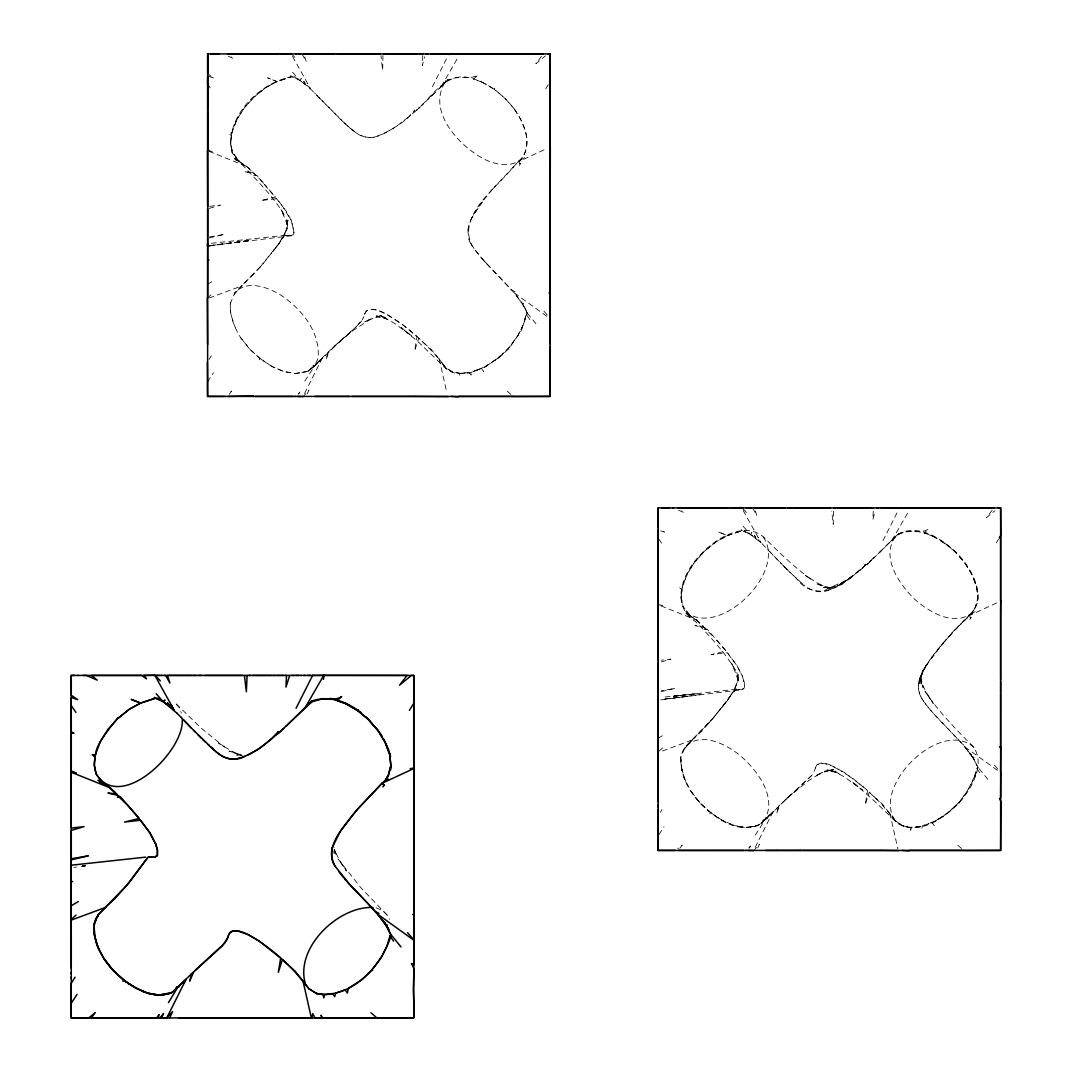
<?xml version="1.0" encoding="UTF-8"?>
<svg xmlns="http://www.w3.org/2000/svg" width="1072" height="1072" viewBox="0 0 1072 1072"><rect width="100%" height="100%" fill="white"/><g stroke="black" fill="none" stroke-linecap="round" stroke-linejoin="round"><path stroke-width="0.75" stroke-dasharray="5 3.75" d="M382.945 55.556L382.677 70.27L380.949 55.556M833.48 511.197L833.252 524.288L831.711 511.197M260.268 266.915L279.497 242.862L262.278 264.744L234.741 292.924L230.279 303.698L230.601 313.6L235.21 327.456M422.77 55.583L422.301 65.58L424.579 56.829M873.251 511.264L872.863 519.585L875.141 510.848M687.728 696.331L663.045 699.306L741.811 689.805L744.29 688.05L744.544 685.866L742.641 676.646L744.343 682.596L744.29 688.05L741.811 689.805L736.518 689.216L734.628 689.953L725.69 702.776L711.285 720.036L685.343 746.876L682.556 751.338L680.841 756.604L680.492 762.674L683.601 776.986A56.937 32.87 45 0 0 698.676 801.668C713.389 817.078 736.437 834.23 758.668 825.212C771.974 814.479 782.935 801.012 796.335 790.305L790.52 795.236M486.822 263.792L514.413 293.018L522.546 304.26L527.29 313.091L521.582 330.029L509.91 347.315L502.286 355.033L485.603 366.825L469.75 372.989L456.444 373.686L451.017 371.917L446.421 368.996L418.884 342.504L401.33 327.63L412.184 336.313L393.906 322.967L380.855 315.878L388.493 319.577L376.379 315.905L385.558 317.339L374.061 317.205L383.133 315.356L377.103 316.722L364.802 321.774L371.756 318.304L352.849 330.658L331.771 348.628L338.953 342.035M224.973 243.8L212.47 245.3L291.236 235.8L293.728 234.031L293.942 232.249L291.383 220.819L281.373 204.417L259.719 179.011L247.083 166.683L239.686 161.591L232.637 152.747L230.48 143.367L232.155 131.521L236.765 119.823L244.269 107.937L254.6 96.493L244.282 107.91L236.765 119.823M690.328 615.65L683.199 606.752L681.042 597.372L682.529 586.022L687.34 573.828L694.817 561.916L705.162 550.499L694.857 561.916L687.34 573.828M681.792 591.69L682.033 589.747L679.058 587.228L682.408 587L687.112 574.404M921.692 674.502L919.146 683.547L923.206 668.781L921.692 674.502L921.049 685.839L920.66 676.311L923.193 687.862L920.031 679.313L925.833 691.668L933.323 703.527L924.948 691.44C937.571 709.945 953.008 726.293 968.713 742.186C988.21 758.159 973.51 786.151 960.472 801.32C945.437 817.293 918.999 837.004 896.996 823.015C882.578 808.556 867.824 794.432 851.892 781.635L862.759 790.319L844.481 776.986L831.416 769.884L839.068 773.582L826.941 769.91L836.12 771.344L824.623 771.21L833.694 769.361L827.664 770.728L815.377 775.793L822.331 772.309L809.427 780.121L791.699 794.205M408.11 117.304L395.648 126.992L385.907 132.432C396.493 126.657 407.829 119.863 414.663 110.001L414.422 111.984L417.557 109.357L416.579 110.295C432.244 96.467 446.649 70.524 471.198 78.256C488.028 82.973 502.5 94.014 513.193 107.656C525.695 123.816 535.223 149.678 515.82 164.123C499.257 186.166 456.029 214.4 472.243 246.037M230.48 143.367L231.083 138.61M681.042 597.372L681.779 591.744M734.615 690.02L736.451 689.202L740.229 689.711M467.941 229.89L468.477 238.426L469.871 241.937M231.096 138.569L231.458 135.742L228.483 133.209L231.847 132.995L236.537 120.399M467.955 229.877C469.63 218.514 476.986 209.201 483.619 200.183M974.408 776.61L967.775 790.613L959.078 802.298L948.211 812.442L936.084 820.482L928.808 823.591L931.93 822.278L934.248 825.628L935.213 820.83C956.613 810.03 970.763 789.809 978.133 767.431M328.193 352.045L325.982 359.616L329.251 351.04M778.754 806.05L776.543 813.635L779.813 805.059M423.534 342.692L431.44 349.66L439.614 359.643C425.544 343.496 409.651 328.421 391.374 317.084C383.749 312.3 366.57 302.358 363.716 316.923M683.172 751.834L685.37 746.849L713.51 718.012L733.06 692.231M234.219 294.478L239.364 288.381M684.78 748.497L689.939 742.4M919.186 680.117C929.933 652.111 954.294 632.105 973.684 610.223M974.448 776.45L976.793 768.49M919.24 679.943C916.975 687.929 919.428 696.385 924.654 702.683M895.803 821.192L903.455 826.11L895.763 821.152L880.688 803.035L864.662 787.933L844.749 772.738L828.817 764.363L820.924 762.996L816.891 764.832L814.104 771.384M976.766 768.57L980.451 773.622M920.875 677.464L926.235 665.377L922.175 672.198C929.21 659.347 938.858 648.265 948.318 637.183C957.792 623.958 976.069 615.623 978.28 598.364C978.28 580.287 967.641 564.14 955.474 551.584C941.095 538.586 920.138 524.664 900.252 532.945C888.42 542.472 878.477 554.184 867.141 564.301L871.764 559.932L853.191 575.289L839.523 584.629L853.031 576.267L839.523 584.629M363.529 317.379L363.823 316.682M304.582 393.491L322.417 357.726L320.997 359.133L320.059 361.344L321.399 358.731L320.541 360.956L322.417 357.726L331.382 349.003M361.733 320.876L356.4 326.652L362.403 319.496M364.802 313.908L366.316 310.826L369.612 309.138L377.424 310.156L385.799 313.882L402.402 324.468L417.008 336.595L414.663 350.825L418.71 338.176L423.507 342.665M815.363 767.914L816.891 764.832L820.187 763.157L827.999 764.162L836.374 767.887L852.977 778.486L867.57 790.613L865.225 804.831L869.271 792.181L874.082 796.684M307.208 393.88L308.937 390.074L303.269 396.586M757.77 847.898L759.512 844.079L753.83 850.605M863.858 566.954L865.225 564.006L864.997 566.003L865.881 565.239M768.825 815.846L766.828 818.539L781.944 803.008M529.876 319.603L526.258 314.391L523.19 324.923L517.696 336.032L508.517 348.293L501.776 354.644L508.517 348.293L517.2 336.595L523.19 324.923L526.258 314.391L527.558 313.426M277.983 245.019L283.986 236.202L286.331 230.065L280.355 241.321L274.405 249.682M760.932 823.269L771.572 813.139L770.634 815.363L772.068 812.643L771.103 814.961L772.992 811.745L755.144 847.496M230.467 302.224C229.127 314.793 234.165 327.228 240.731 337.747L249.655 349.083L260.402 358.906L272.087 366.584L284.308 371.77L272.221 366.624M681.886 769.951L680.841 756.604L682.824 752.544M316.106 363.944L315.315 365.311L316.655 363.395M766.44 818.204L765.89 819.33L766.842 817.856M438.689 88.963L444.666 83.294L445.965 80.695L441.744 86.242L421.778 105.284M363.328 317.687L362.242 319.804M432.391 86.765L447.975 55.878M882.953 540.77L898.537 509.883M514.413 109.076L504.966 98.182L494.259 89.271L494.768 88.266M898.604 534.312C908.533 529.541 920.647 530.774 930.576 535.424C940.881 537.93 969.879 564.555 944.821 543.29L945.343 542.271M253.381 274.325L241.414 286.077M708.043 723.922L701.838 731.131L691.989 740.082M889.264 542.968L898.684 533.333L878.236 553.782M259.196 359.87L259.973 358.463L249.655 349.083M709.771 813.876L710.548 812.469L700.217 803.102L691.306 791.752L684.807 779.652L681.779 769.629M316.816 363.301L316.267 364.52L320.943 359.2L310.357 369.264M730.139 696.532L727.58 700.297M441.369 86.323L458.749 56.133M891.931 540.328L909.324 510.138M298.632 394.215L299.905 392.017L297.936 394.215M749.207 848.233L750.48 846.022L748.511 848.233M730.166 696.358L736.906 684.07L734.012 691.654L737.724 679.836L738.487 674.007L737.67 683.199L736.732 672.064L738.782 680.841L731.627 663.421L735.472 670.214C724.659 652.084 710.173 636.54 695.487 621.532C671.407 606.484 681.269 576.749 696.519 559.115C711.862 540.435 746.058 516.865 766.855 540.234C780.845 554.237 795.357 567.812 811.343 579.537L805.42 575.53L818.057 583.342L831.282 589.359L815.859 583.557L828.053 587.322L834.137 587.938L823.564 587.63L835.798 586.357M472.645 216.437L471.6 218.179L482.346 201.925M975.091 582.873C971.299 570.92 963.634 560.683 955.018 551.772L964.974 563.081L972.09 574.954L976.659 587.014L977.744 598.189L975.332 607.489L973.121 611.174L973.952 609.767M974.22 609.325C978.736 600.642 978.388 592.159 975.105 582.913M304.77 381.123L315.865 364.185M755.345 835.128L765.354 819.289M925.069 667.374C919.052 676.177 915.488 688.613 921.746 698.22M874.162 557.574L872.702 558.941L884.909 547.283M208.973 359.549L211.385 355.663M660.339 812.268L661.947 809.668M545.702 88.869L548.315 84.648M743.311 688.639L742.588 689.216M996.263 542.874L998.555 539.189M733.342 691.869L734.561 690.221M522.721 304.113C526.017 303.108 519.022 302.693 521.3 301.996L514.413 293.018L515.217 291.812L511.639 289.909L484.772 261.715L474.936 249.83M987.875 779.411L977.865 767.096L973.108 758.266L964.988 747.023L965.778 745.817L962.2 743.928L930.563 710.28M207.486 381.9L213.449 372.801M658.905 834.606L664.01 826.807M925.9 666.02L942.824 643.535M444.719 82.758C427.849 111.086 457.489 143.916 481.328 157.557C493.817 165.021 516.543 170.046 524.436 154.02C527.813 146.073 527.719 136.868 524.543 128.908M526.473 314.176C529.26 313.104 521.796 305.332 525.2 308.012L522.546 304.26L524.543 306.364M527.263 313.131L537.313 325.406M895.294 536.764C880.728 557.574 899.086 583.744 914.121 598.766C929.009 612.166 956.519 628.688 973.912 610.785M766.976 817.655L765.542 819.102M788.818 796.63L782.332 802.647L812.308 774.895M519.237 165.463L520.577 163.48M969.812 619.469L971.138 617.485M812.281 774.922L793.28 792.891M301.795 372.587C310.371 372.265 316.789 364.761 318.21 356.547C319.644 331.02 301.165 308.642 280.931 295.242C267.745 287.082 247.069 279.336 234.741 292.911M763.291 821.755C779.116 798.613 757.274 769.924 739.412 754.889C725.114 743.821 700.753 731.198 685.343 746.876M229.247 394.268L231.659 391.025L228.349 393.732M679.822 848.274L682.221 845.044L677.826 848.635M483.834 199.915L492.262 189.53M541.521 56.36L535.866 63.677L545.38 55.878M992.096 510.366L986.441 517.682L994.762 510.862M281.119 239.753C286.304 234.795 286.921 226.768 287.912 219.988L287.095 229.194L286.157 218.045L288.221 226.835L281.052 209.415L284.897 216.196C271.243 191.848 249.039 174.026 231.874 152.639C224.316 117.143 258.861 83.187 291.798 76.648C302.88 80.614 311.215 89.485 319.255 97.753M727.111 700.967L724.967 703.701M943.213 643.079L955.809 629.036M492.37 189.396L518.017 161.952L546.09 148.887M434.348 93.277L427.956 99.455M260.228 266.941L253.555 274.151M976.954 768.289L977.878 767.07L973.108 758.266L975.105 760.37M708.632 723.292L724.846 703.848M274.271 249.843L272.891 251.478M956.01 628.822L966.381 618.142M312.716 367.736L341.043 340.28L339.234 341.794M764.805 819.839L767.217 817.413M291.798 76.648L290.606 75.817L291.383 76.809L277.032 81.552L267.544 77.867L276.951 81.593L265.977 87.448L254.453 96.761L265.36 87.944L276.978 81.566L291.798 76.648L295.296 78.189L293.822 76.608L299.222 79.904L301.339 78.497L299.999 80.44L301.379 81.552M751.941 535.558L744.397 530.613L745.857 532.194L742.36 530.653L727.593 535.558L718.119 531.886L727.513 535.598L715.922 541.95L705.014 550.767L716.217 541.722L727.553 535.571L742.36 530.653L749.797 533.91L751.914 532.503L750.574 534.513L761.12 542.807L781.903 564.234M996.665 602.906L968.592 615.958L966.421 618.102M870.585 561.004L869.285 562.251M768.972 815.725L770.044 814.64M420.706 106.316L421.417 105.632M342.718 338.886L356.453 326.585L339.958 341.231M871.281 560.321L871.978 559.651M786.111 799.029L785.294 799.819M239.619 288.154L241.843 286.05M973.349 758.065C976.471 757.274 969.745 756.484 971.862 756.001L970.549 754.608M690.18 742.159L692.418 740.055M422.14 104.935L423.051 104.091M482.159 82.155L473.556 79.087L478.018 75.027C468.169 81.244 453.322 73.003 444.666 83.294M897.76 535.062C906.818 527.987 919.521 534.995 928.58 529.045L924.118 533.106L932.72 536.161M445.724 82.356L448.109 79.315L447.185 81.057L448.887 79.556M207.271 298.083L212.47 293.554M658.878 751.191L663.032 747.559M308.079 371.086L313.051 366.946L312.22 366.704L313.185 365.19L313.815 366.262M308.361 371.006L309.352 370.135M759.927 824.154C738.514 833.895 715.118 818.043 700.217 803.102M791.618 794.285L789.796 795.813M858.672 571.309L849.815 578.277M409.022 116.513L410.938 114.905M859.597 570.518L868.173 563.323M868.079 563.403L866.792 564.475M416.217 110.47L411.648 114.329M863.134 567.557L862.21 568.334M417.504 109.398L416.244 110.456M291.236 235.8L293.728 234.031L293.969 231.86L291.343 220.363L286.465 211.559L276.844 198.722L260.911 200.518L275.45 197.007L264.476 184.263M861.03 569.312L852.119 576.589M851.731 576.897C834.927 591.932 810.861 598.94 795.813 577.741M849.426 578.545L840.662 584.213M524.503 157.571L518.017 161.952M975.078 611.576L968.592 615.958M286.278 235.304C281.601 236.47 287.551 234.567 289.48 235.693M207.526 284.281L214.574 280.087M658.087 738.286L665.149 734.092M841.024 583.999L836.294 586.518M378.711 135.943L372.011 137.739L365.311 136.988L372.011 137.739L382.851 134.121M384.406 133.263L385.813 132.472L382.677 134.228M834.284 587.657L834.967 587.268M846.344 580.421L825.695 589.52L842.096 584.387M478.3 369.559L485.509 366.477L498.292 358.075L484.651 366.825L483.673 371.609L481.355 368.272L473.074 371.689L461.59 373.579L452.21 371.837L445.228 367.173L439.319 359.16L446.421 368.996M829.286 589.948C820.951 593.754 810.727 591.087 803.973 585.017M831.765 588.85L829.942 589.654M209.027 298.056L242.071 285.835M662.496 751.003L692.633 739.841M478.233 369.585L472.028 371.689L471.01 375.16L469.322 372.346L460.893 373.297L460.183 376.366L459.258 373.123C452.451 373.123 446.649 369.036 442.093 363.596M308.053 371.1L294.961 373.538L284.174 371.569L295.658 373.632L302.157 372.507M209.187 208.397L220.39 205.114L209.187 206.373M661.357 661.933L670.965 659.119L661.357 660.205M753.026 826.458L746.219 827.651L739.64 826.472M209.134 237.93L224.651 234.326L209.134 236.992M661.25 691.587L675.213 688.345L661.25 690.743M752.892 826.485C756.457 826.726 763.586 823.001 762.782 820.71L763.76 819.196L764.376 820.268M208.879 246.064L250.392 240.316L209.161 245.796M660.741 699.895L700.673 694.509M73.847 867.395L76.447 867.034M81.137 866.364L85.814 865.707L82.504 866.109M253.729 175.687L256.744 175.272L264.369 184.156M704.291 629.706L707.319 629.291L724.592 649.19L736.799 665.457L742.668 676.754L737.027 665.565L727.419 652.727L711.486 654.536L726.025 651.012L715.011 638.242M209.187 245.877L250.098 240.49M82.41 866.136L85.599 865.707L82.397 866.055M85.599 865.694L82.316 866.109L85.412 865.694M285.943 235.21L208.906 243.558M736.518 689.216L673.926 696.197L696.894 693.731M673.926 696.197L697.162 693.651M673.672 696.184L684.954 695.031L662.121 697.309M241.187 755.023L236.671 755.13L241.2 755.264M286.479 235.331L290.633 235.76M739.908 826.499L734.307 825.494L722.796 820.643M207.378 150.509L212.578 151.541L208.826 149.986M657.94 604.514L663.139 605.546L660.647 604.514M696.09 619.978L714.944 638.162M241.16 754.822L228.966 751.057L241.307 755.693M208.852 76.367L213.958 78.135L208.852 74.598M660.7 530.828L664.519 532.141L660.7 529.501M239.833 161.698L235.894 160.291L246.493 166.187L253.059 172.458L244.309 171.56L254.64 173.945L256.101 175.366M692.324 617.016L686.455 614.296L697.416 620.5L703.621 626.463L694.884 625.566L705.202 627.951L706.676 629.371M319.684 98.195L342.263 121.069M752.102 535.678L757.154 539.672L754.273 535.317L760.611 542.405L758.266 537.662M208.96 151.299L246.841 166.495M660.915 605.854L697.416 620.5M244.389 756.859L231.163 750.842L218.527 743.03L224.45 747.037L200.973 727.928L174.91 702.669L178.957 707.279L181.329 713.001M228.202 56.253L233.575 58.598L231.244 56.722M678.764 510.272L684.137 512.604L681.805 510.741M376.178 907.81L382.516 910.584L387.139 915.059L389.417 919.347M966.837 749.609C958.663 737.965 936.687 719.352 924.453 702.401M482.239 82.196L494.232 89.311M932.814 536.214L944.807 543.33M346.993 125.29L351.147 129.082M799.323 580.903L801.722 583.101M722.528 820.509L710.548 812.469M271.953 366.49L259.973 358.463M693.142 617.593L694.495 618.517M695.701 619.335L696.907 620.165M690.395 615.703L684.887 612.769L688.465 613.64L683.507 607.154M514.413 293.018L547.805 316.99M964.988 747.023L998.367 771.009M966.957 749.77L968.056 751.164M968.096 751.351L972.317 755.72L969.745 753.536L971.46 755.358M353.023 130.704L359.562 135.166L365.311 136.988L358.946 134.791L348.748 126.898M803.089 584.334L802.124 583.476M520.402 163.735L519.089 162.73L520.282 163.909M970.977 617.74L969.664 616.735L970.857 617.928M352.661 130.422L351.562 129.471M301.473 81.646L306.579 85.666L303.711 81.311L310.049 88.4L307.704 83.656M786.955 569.487L796.375 578.197M508.195 348.494L508.892 349.057M958.77 802.499L959.453 803.062M520.885 301.353L519.773 300.321M507.27 391.253L510.929 394.416M957.832 845.259L961.504 848.421M235.063 157.664L239.686 161.591L234.312 158.75L237.89 159.634L232.946 153.135M685.624 611.683C719.861 639.662 790.265 569.339 761.803 535.169M874.109 796.71L882.001 803.665L895.763 821.152M348.186 126.375L343.509 122.208M344.326 122.958L320.046 98.57M793.454 575.651L780.483 562.773M344.46 123.066L345.881 124.258M797.555 579.295L798.988 580.609M974.033 747.559C940.693 716.82 868.173 788.764 896.996 823.015M786.861 569.393L784.597 566.981M387.139 915.059L361.143 888.058L338.055 858.94L346.43 871.027L338.94 859.168L334.196 849.292M485.147 262.104L486.313 263.27M784.811 567.209L782.332 564.689M769.83 551.772L780.161 562.438M484.959 261.903L480.939 257.441M318.826 97.324L319.858 98.383M768.517 550.432L767.833 549.735M315.49 93.867L314.471 92.822M317.821 96.292L316.722 95.153M524.972 308.709L525.87 309.674L524.878 308.535M743.017 508.811L747.224 513.408M291.396 53.654L296.663 59.389M994.454 765.18L998.689 770.018M543.893 311.161L548.114 316.012M743.124 526.245L749.797 533.91M292.562 72.239L299.222 79.904M475.191 250.124L480.698 257.159M925.511 703.835L930.081 709.691M471.251 244.362L474.909 249.803M691.36 791.833L699.909 802.7M249.347 348.695L240.731 337.747M923.34 700.807L923.85 701.544M658.798 539.028L662.831 544.911M207.419 83.83L212.269 90.906M471.211 244.282L469.884 241.977M514.466 109.17L521.528 120.935L524.53 128.868M752.557 507.927L756.765 515.485L755.304 510.955M743.137 510.406L761.12 542.807M301.996 53.922L306.203 61.466L304.743 56.937M292.562 56.401L310.558 88.802M921.826 698.368L922.55 699.694M685.785 781.475L681.176 767.606L680.841 756.604M334.196 849.667L336.3 855.362L334.611 849.573M681.243 598.216L683.199 606.752M232.637 152.747L230.681 144.211M889.787 812.978L897.88 848.836M439.212 358.973L446.595 391.642M334.022 850.163L334.156 853.339L334.142 847.697M911.455 827.316L910.744 830.385L909.82 827.128L903.2 825.936C911.709 828.535 920.861 827.142 928.861 823.564L922.59 825.695L921.585 829.179L919.883 826.365L911.455 827.316M420.01 106.986L418.723 108.245L420.01 106.986M499.096 357.03L497.85 358.236L501.87 354.564L499.096 357.03M742.092 530.761L741.167 529.836L741.945 530.814"/><path stroke-width="1.5" d="M71.261 978.428L71.261 976.914M71.261 973.899L71.261 972.331M71.261 968.177L71.261 967.145M71.261 930.161L70.953 919.602L76.139 915.059M71.261 930.603L71.261 966.127M71.261 867.596L71.261 859.798L88.319 855.845L71.261 858.766L71.261 830.385L84.072 826.619L71.261 828.066L71.047 772.014L76.246 773.046L71.261 770.982L71.261 732.926L73.955 733.328L71.261 731.761L71.261 705.577M207.579 297.815L207.579 238.292M413.738 768.048L413.738 703.339M550.07 146.542L550.07 81.834M658.154 814.171L658.154 812.536M658.154 811.732L658.154 809.414M658.154 807.149L658.154 804.831M658.154 801.963L658.154 799.645M658.154 700.096L658.154 692.298M1000.632 600.548L1000.632 535.839M658.154 713.818L658.168 698.287M1000.632 742.159L1000.632 747.171M1000.632 741.007L1000.645 693.249M71.261 867.288L71.248 865.935L71.261 881.318M207.579 110.242L207.579 84.072M207.579 246.091L207.579 243.84M658.154 564.261L658.154 538.077M207.579 73.727L207.579 53.922L550.07 53.922L550.07 396.426L547.832 396.426M658.154 527.732L658.154 507.927L1000.632 507.927L1000.632 850.431L963.942 850.525M1000.632 610.477L1000.873 600.508M1000.632 692.097L1000.645 681.095M207.579 206.561L207.378 150.509M658.154 660.566L657.94 604.514M410.187 768.664L413.98 768.008L413.738 914.671M413.738 939.755L413.926 914.697L412.599 914.563M550.07 318.237L550.244 293.179L548.918 293.045M1000.632 772.255L1000.819 747.197L999.493 747.063M71.261 905.746L71.127 881.291L72.708 881.64M658.154 738.246L658.02 713.791M1000.632 679.393L1000.632 610.638M658.154 598.404L658.154 565.426M71.248 866.297L71.261 865.828M207.579 244.041L207.579 245.89M407.561 932.68L413.913 939.943L413.738 965.376L411.527 963.487L414.02 968.994L413.296 989.912L414.154 1010.963L413.738 1017.931L405.859 1017.931M658.154 597.01L658.154 603.482M658.154 699.239L658.168 698.488M207.579 237.26L207.579 208.866M658.154 691.266L658.154 662.885M286.519 675.427L285.969 687.085L289.708 675.427M93.679 928.66L95.663 918.838L98.423 914.429L126.617 885.512L147.735 857.453L149.557 856.702L154.917 857.305L157.396 855.55L157.45 850.096L155.762 844.2L157.45 850.096L157.396 855.55L153.658 857.225M182.253 719.486C184.598 750.842 121.082 812.938 96.306 774.252C93.626 767.163 94.202 759.726 96.024 752.544C96.078 739.894 136.533 697.55 107.964 729.416M94.148 764.872L95.14 757.247L92.165 754.728L95.515 754.5L100.219 741.904M147.722 857.52L149.557 856.702L152.988 857.198M390.597 770.004L391.387 765.864M323.409 679.393L324.267 675.347L407.079 675.427L399.548 685.182L411.434 675.427L413.738 675.427L413.738 1017.931L71.261 1017.931L71.154 1003.405L77.117 994.32M207.419 83.83L207.579 75.924M657.994 537.849L658.154 529.943M306.659 986.066C292.817 967.453 274.941 951.373 255.364 938.791C247.9 934.181 230.668 923.796 227.599 937.933M227.894 937.089L227.398 938.429M658.154 700.271L658.154 699.507M97.284 917.243L98.463 914.376L105.525 907.555M97.887 915.997L98.423 914.443M195.01 731.747L177.148 713.295M332.293 847.617L340.105 831.725L356.668 810.164L352.018 815.765M332.347 847.443C330.766 853.969 331.462 861.205 335.442 866.792M193.885 971.634L189.65 981.135L191.861 973.55L172.029 992.511L167.594 994.307M193.094 972.398L222.199 946.067L227.492 938.188M168.451 1002.628L177.483 987.768L184.665 980.639L183.741 982.863L185.175 980.143L184.21 982.461L186.099 979.245L166.79 1017.931L161.041 1017.931L163.587 1013.522C162.046 1016.43 156.485 1021.134 159.031 1014.447L156.793 1017.931L91.321 1017.931L95.328 1012.544L88.735 1017.931L71.301 1017.931M550.311 146.502L550.07 293.165M228.47 935.414L229.998 932.332L232.302 931.099L237.89 930.992L248.342 934.811L259.277 941.069L280.676 958.113L278.331 972.331L282.378 959.681L295.108 971.165L308.883 988.679L316.562 993.61L308.91 988.692M169.711 1017.931L172.619 1011.579L166.79 1017.931M208.129 744.584C215.284 751.164 223.056 759.204 233.495 759.257C251.062 756.752 266.955 744.115 278.331 731.506L278.104 733.503L313.359 700.458M371.93 970.053L361.961 979.594L348.32 988.33L347.355 993.128L345.037 989.778L335.697 993.195L334.692 996.679L332.99 993.865L324.561 994.816L323.851 997.885L322.927 994.628L316.307 993.436C351.763 999.64 381.9 965.792 391.24 934.931M94.135 923.729L94.282 935.106L97.217 944.861M95.596 920.741L93.947 924.104L94.993 937.451M96.359 919.16L96.024 919.843M94.631 922.711L97.659 916.48M179.547 985.704L178.997 986.83L179.788 985.463M225.844 941.484L227.21 938.884M296.06 708.27L312.635 675.427L324.267 675.347M899.529 507.927L899.22 508.543L899.194 507.739L993.972 507.927M357.914 710.83L345.827 703.661L357.579 710.495L368.312 719.433L357.927 710.79L358.45 709.771M393.558 941.122L389.927 935.91L386.871 946.362L381.364 957.551L371.877 969.999L372.56 970.562M147.668 857.721L129.9 881.666L114.945 898.631L105.096 907.582M310.867 702.562L311.791 700.833L287.832 724.565M122.878 981.376L123.655 979.969L113.324 970.602L104.413 959.252L97.914 947.152L94.885 937.129M388.546 775.525L387.019 778.285L356.735 810.07L381.699 783.458L413.738 768.557M305.038 707.828L323.704 675.427M672.975 507.927L673.39 507.927M100.446 741.328L107.924 729.416M75.053 977.168L71.033 983.654L71.261 1003.258M409.37 710.374L413.939 703.018L413.738 675.427L71.261 675.427L71.261 1017.931M999.318 537.97L1000.833 535.518L1000.632 507.927L998.327 507.927M400.982 946.911L390.972 934.596L386.215 925.766L378.094 914.523L378.885 913.331L375.307 911.428L350.611 885.432M225.388 942.422L195.05 970.508M382.918 786.969L384.245 784.999M390.744 934.931L387.635 928.352L388.881 929.531L386.215 925.766L388.211 927.87M390.677 935.025L390.061 935.789M291.396 53.654L280.181 53.922M82.598 675.427L86.376 675.427L97.244 680.104L91.401 675.427L141.611 675.427L146.489 678.817L143.849 675.427L155.078 675.172L160.331 680.908M741.971 507.659L730.742 507.927M351.978 815.805C341.553 829.514 324.535 847.657 334.893 865.801M550.231 318.438L550.07 343.871M1000.806 772.443L1000.632 797.876M165.048 703.058L157.49 698.113L158.964 699.694L154.274 697.336L155.051 698.314L140.7 703.058L131.226 699.386L140.62 703.098L129.645 708.967L118.121 718.267L129.029 709.45L140.66 703.071L155.467 698.153L162.904 701.41L165.021 700.003L163.681 702.013L177.362 713.523M283.691 728.504L282.392 729.751M386.456 925.578C389.525 924.587 382.959 924.319 384.969 923.501L383.655 922.108M190.575 974.783L192.92 972.559M285.809 726.441L286.72 725.597M311.711 701.812L323.556 698.596L334.343 699.56L345.908 703.714L337.224 700.606L341.687 696.545C332.923 702.281 322.109 696.318 312.555 701.061M165.477 994.106C169.336 994.186 176.143 990.943 175.888 988.21L176.867 986.696L177.483 987.768M271.779 738.809L259.317 748.511L249.575 753.951M272.703 738.018L274.137 736.812M276.241 735.057L275.316 735.834M276.965 734.454L281.279 730.823M388.185 779.076L381.699 783.458M295.952 675.427L296.689 675.427M367.629 903.08L379.944 917.109M78.256 901.592L71.194 905.786L71.261 919.32M249.401 754.018L248.074 754.768M253.434 395.997L227.653 396.426M244.872 756.35C236.095 761.455 224.517 759.324 217.08 752.517M71.261 920.111L105.739 907.341M191.084 727.848L183.54 719.888M172.029 992.511L158.629 995.057L147.413 992.994L135.836 988.116L147.976 993.275L159.326 995.151L165.825 994.025M377.947 53.922L342.852 53.922M828.509 507.927L793.427 507.927M513.367 396.519L547.685 396.426M460.598 53.828L448.632 53.734L448.659 54.538M117.397 797.206L120.426 796.791L137.698 816.69L149.906 832.957L155.775 844.254L150.134 833.065L140.526 820.227L124.593 822.036L139.132 818.512L128.117 805.742M881.546 850.431L898.765 850.605M161.336 995.406L164.579 995.03M145.564 857.144L71.261 865.211M214.212 1017.944L184.317 1017.931M191.486 675.427L167.446 675.427L169.872 682.985L165.664 675.427L164.23 675.427M458.642 396.426L513.26 396.426M909.203 850.431L963.835 850.431M451.339 396.426L458.307 396.895M901.914 850.431L908.882 850.9M277.943 53.922L227.733 53.922M728.504 507.927L678.295 507.927M715.158 850.431L743.687 850.431M295.979 396.426L294.72 396.426M746.541 850.431L745.295 850.431M255.163 396.426L293.125 396.426M351.911 396.426L415.025 396.426M801.963 850.431L881.465 850.431M376.942 1017.931L325.124 1018.199L322.31 1017.931L321.051 1015.184L321.989 1018.4L315.021 1017.931L312.756 1013.589L311.872 1018.105L215.11 1017.931M797.019 850.431L777.267 850.431M405.31 1017.931L377.049 1018.025L370.939 1012.759M304.796 53.922L303.765 53.922M678.214 850.431L714.716 850.444M460.571 53.922L543.41 53.922M415.253 396.426L448.203 396.6M349.539 396.426L315.007 396.426M765.569 850.431L777.12 850.431M800.101 850.431L800.784 850.431M183.687 1017.931L178.568 1017.904M208.008 53.922L207.579 396.426L550.07 396.426L550.07 346.698M211.05 53.922L213.931 53.922M214.722 53.922L218.929 53.922M295.818 53.922L296.529 53.922M298.552 53.922L300.562 53.922M328.675 53.922L304.475 53.922M334.598 53.922L329.533 53.922M337.09 53.922L341.043 53.922M378.885 53.922L379.836 53.922M383.441 53.922L385.009 53.922M387.099 53.922L388.667 53.922M420.077 53.922L421.484 53.922M422.167 53.922L422.85 53.922M426.04 53.922L427.956 53.922M430.73 53.922L433.396 53.922M439.801 53.922L433.785 53.922M443.808 53.922L441.021 53.922M448.632 53.922L445.001 53.922M661.625 507.927L664.506 507.927M665.297 507.927L669.491 507.927M742.213 507.927L743.311 507.927M746.393 507.927L747.76 507.927M749.114 507.927L751.137 507.927M779.237 507.927L754.34 507.927M785.16 507.927L780.094 507.927M787.665 507.927L791.605 507.927M829.46 507.927L830.398 507.927M834.003 507.927L835.57 507.927M837.661 507.927L839.229 507.927M868.709 507.927L839.805 507.927M870.638 507.927L872.045 507.927M872.729 507.927L873.412 507.927M876.601 507.927L878.517 507.927M881.291 507.927L883.971 507.927M890.376 507.927L884.36 507.927M894.383 507.927L891.596 507.927M899.207 507.927L895.576 507.927M196.484 675.427L192.344 675.427M271.497 675.427L267.223 675.427M275.196 675.427L272.73 675.427M74.732 675.427L71.261 675.427L71.261 695.232L77.626 699.641L71.261 697.443L71.1 705.349L75.938 712.424M77.613 675.427L78.39 675.427M156.418 675.427L157.53 675.427M158.16 675.427L159.5 675.427M160.867 675.427L162.22 675.427M198.266 675.427L200.772 675.427M204.712 675.427L242.567 675.427M247.109 675.427L246.359 691.788L244.429 675.427M248.677 675.427L250.768 675.427M252.335 675.427L266.62 675.427M281.815 675.427L283.745 675.427M285.152 675.427L285.835 675.427M291.624 675.427L294.398 675.427M297.078 675.427L299.075 675.427M303.483 675.427L305.493 675.427M307.49 675.427L310.491 675.427M658.047 835.905L658.154 850.431L1000.632 850.431L1000.913 801.494L999.533 798.345M547.752 53.922L550.07 53.922L550.271 81.499M201.496 675.427L202.193 675.427M276.415 675.427L281.293 675.427M300.696 675.427L301.487 675.427M207.633 396.426L225.053 396.426M800.235 850.431L797.233 850.431M658.195 850.431L675.628 850.431M297.359 396.426L303.269 396.586M747.934 850.431L753.83 850.605M389.243 53.922L417.611 53.922M373.069 907.448C337.76 906.028 293.728 948.8 305.775 985.101M153.845 994.843L158.254 995.406M330.377 698.301L343.509 702.16M207.445 259.786L209.027 260.121M109.197 787.478L128.05 805.662M146.006 992.806L150.777 994.2M165.209 703.178L170.26 707.172L167.379 702.817L173.718 709.905L171.373 705.162M71.261 772.255L110.523 788L116.727 793.963L107.977 793.066L118.309 795.451L119.783 796.871M144.412 992.35L127.608 983.332M344.996 702.723L352.085 706.515M312.635 675.427L312.327 676.043M113.324 970.602L124.071 980.424L135.769 988.089M135.635 988.009L123.655 979.969M105.431 784.516L99.562 781.796L103.502 783.203L110.523 788M106.249 785.093L110.014 787.665M353.492 707.265L361.318 712.773M380.064 917.27L380.975 918.557M378.094 914.523L413.738 940.131M381.203 918.851L385.424 923.22L382.851 921.036L384.567 922.858M216.33 751.928L215.231 750.976M384.084 785.24L382.771 784.235L383.964 785.428M126.429 982.394L111.783 969.168A56.937 32.87 45 0 1 96.708 944.486L93.773 931.555M209.415 745.643L193.59 730.273M306.485 985.932L308.87 988.652M366.155 716.98L379.609 732.377M205.677 742.347L202.769 739.613M214.413 750.212L212.095 748.109M210.661 746.795L211.854 747.894M201.322 738.206L197.918 734.709M366.919 902.369L365.82 901.257M357.03 892.011L365.445 900.869M357.003 891.984L349.15 883.944M335.188 866.337L349.981 884.789M348.829 883.609L344.608 878.96M180.94 717.235L181.624 717.932M378.135 730.675L385.196 742.454L389.766 754.514L390.851 765.689L388.426 774.989L385.692 779.572L388.426 774.989L390.851 765.689L389.766 754.514L385.196 742.454L378.081 730.581L368.165 719.245L374.423 726.374M103.26 782.989L97.994 780.269L101.572 781.153L96.614 774.654M374.45 726.401L378.081 730.581M156.231 693.745L162.904 701.41M338.859 871.63L342.223 875.998M342.692 876.574L343.67 877.78M113.016 970.2L104.413 959.252M657.846 752.102L658.154 798.627M207.271 298.083L207.579 344.608M380.547 733.65L382.101 736.29M383.655 738.943L388.721 749.837M154.864 675.427L174.227 710.307M98.892 948.975L97.11 944.486M207.486 381.9L207.579 396.426M658.087 738.286L658.154 751.82M389.082 751.217L390.57 756.725M96.306 774.252L94.349 765.716M302.894 980.478L311.349 1017.931M657.927 816.154L658.154 835.758M207.365 362.148L207.579 381.753M207.579 149.477L207.579 111.421M658.154 507.927L658.154 850.431"/></g></svg>
